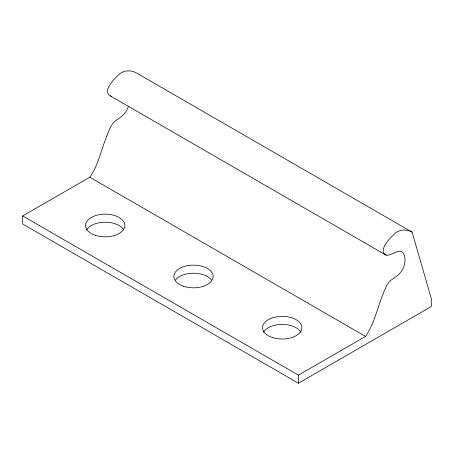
<?xml version="1.0" encoding="UTF-8"?>
<svg xmlns="http://www.w3.org/2000/svg" width="454" height="454" viewBox="0 0 454 454"><rect width="100%" height="100%" fill="white"/><g stroke="black" fill="none" stroke-linecap="round" stroke-linejoin="round"><path stroke-width="0.68" d="M128.3 106.594C126.944 112.064 122.506 116.003 118.006 119.022C111.633 122.359 109.38 129.606 106.945 135.877C101.055 149.525 98.592 164.978 89.767 177.219L22.7 215.939L22.7 224.015L298.46 383.221L431.3 306.529L431.294 298.46L412.101 232.119L136.342 72.912C129.713 69.275 121.82 70.415 117.149 76.334A34.873 20.135 -60 0 0 115.015 78.44A37.625 21.724 -60 0 0 112.808 80.897C110.265 83.973 107.513 87.452 107.405 91.629A6.521 3.763 -60 0 0 107.524 92.712L108.733 94.835L111.343 96.237M22.7 215.939L298.46 375.146L365.532 336.425C376.332 320.717 378.54 300.889 387.483 284.198C389.396 280.527 393.334 278.801 396.427 276.321C401.966 272.434 405.252 265.857 404.974 259.081A16.679 9.63 -60 0 0 404.469 255.925C400.837 242.822 387.387 262.571 383.284 251.925A6.521 3.763 -60 0 1 383.17 250.841C383.278 246.664 386.031 243.179 388.573 240.104A37.625 21.724 -60 0 1 390.775 237.652A34.873 20.135 -60 0 1 392.909 235.541C397.585 229.628 405.473 228.487 412.101 232.119M110.538 96.044L386.297 255.256M89.767 177.219L365.532 336.425M298.46 375.146L298.46 383.221M263.479 332.317A19.653 11.35 0 0 1 282.206 324.411A19.653 11.35 0 0 1 300.94 332.317M175.471 280.039A19.653 11.35 0 0 1 193.512 273.2A19.653 11.35 0 0 1 211.547 280.039M86.487 230.133A19.653 11.35 0 0 1 104.233 222.239A19.653 11.35 0 0 1 123.255 229.066M272.383 337.509A19.653 11.35 0 0 0 301.865 327.68A19.653 11.35 0 0 0 272.383 317.857A19.653 11.35 0 0 0 272.383 337.509M183.683 286.298A19.653 11.35 0 0 0 213.164 276.475A19.653 11.35 0 0 0 183.683 266.646A19.653 11.35 0 0 0 183.683 286.298M95.391 235.325A19.653 11.35 0 0 0 124.873 225.496A19.653 11.35 0 0 0 95.391 215.667A19.653 11.35 0 0 0 95.391 235.325"/></g></svg>
